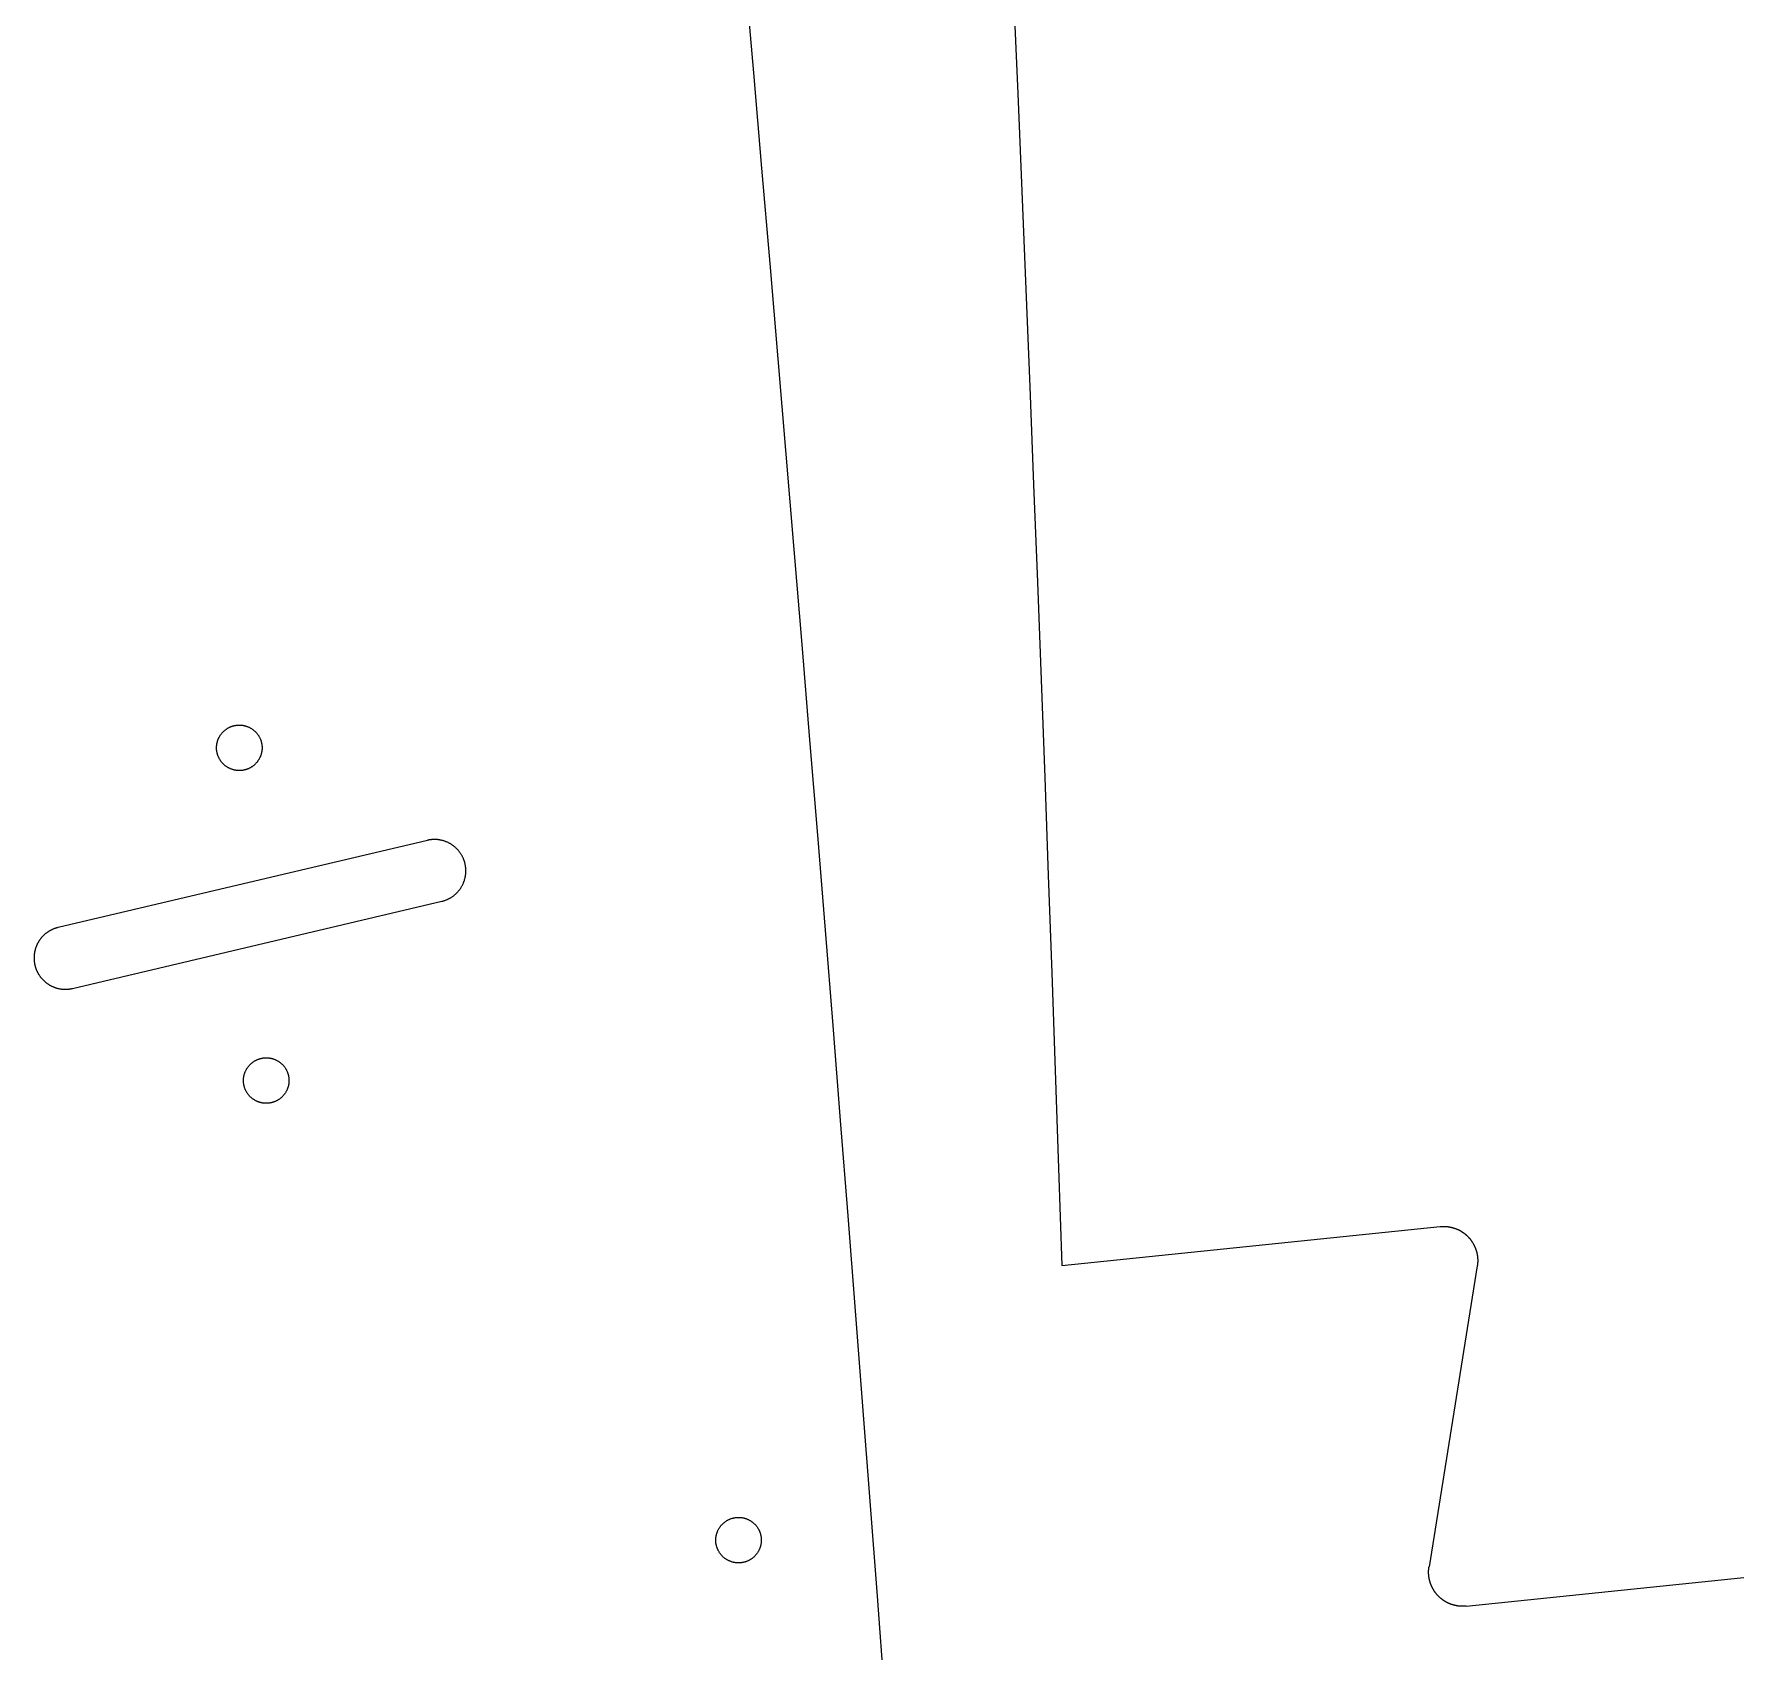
# Model space of a CAD drawing. Extents: x 20 to 1200, y -2407 to -64.
# Drawn here: x 590.1 to 889.2, y -2122.8 to -1838.4 of the extents above; entities that cross this region are included whole.
import ezdxf

# ---------------------------------------------------------------- set-up
doc = ezdxf.new("R2010")
doc.units = 0
doc.layers.add('DEFAULT', color=18, linetype='CONTINUOUS')

msp = doc.modelspace()

# ---------------------------------------------------------------- linework, layer by layer
at = {"layer": 'DEFAULT', "color": 18}
for p, q in [((659.2087, -1980.1428), (594.3246, -1995.454)), ((596.8505, -2006.1663), (661.7346, -1990.8551)), ((770.7096, -2054.8726), (837.1836, -2048.0184)), ((843.7236, -2054.9308), (835.2431, -2107.7971)), ((841.7827, -2114.7195), (908.2564, -2107.8652))]:
    msp.add_line(p, q, dxfattribs=at)
for points in [[(715.039, -1828.51, 0), (716.498, -1845.27, 0), (717.945, -1862.02, 0), (719.38, -1878.77, 0), (720.804, -1895.52, 0), (722.215, -1912.26, 0), (723.615, -1929.01, 0), (725.003, -1945.75, 0), (726.38, -1962.48, 0), (727.744, -1979.22, 0), (729.097, -1995.95, 0), (730.438, -2012.68, 0), (731.768, -2029.4, 0), (733.085, -2046.12, 0), (734.391, -2062.84, 0), (735.685, -2079.56, 0), (736.968, -2096.27, 0), (738.238, -2112.99, 0), (739.497, -2129.69, 0)], [(762.239, -1831.7, 0), (762.964, -1848.89, 0), (763.677, -1866.08, 0), (764.378, -1883.26, 0), (765.067, -1900.44, 0), (765.743, -1917.61, 0), (766.407, -1934.79, 0), (767.058, -1951.95, 0), (767.697, -1969.12, 0), (768.324, -1986.28, 0), (768.939, -2003.43, 0), (769.541, -2020.58, 0), (770.132, -2037.73, 0), (770.71, -2054.87, 0)], [(626.438, -1959.89, 0), (626.517, -1959.89, 0), (626.596, -1959.9, 0), (626.676, -1959.91, 0), (626.756, -1959.92, 0), (626.837, -1959.94, 0), (626.918, -1959.95, 0), (626.999, -1959.97, 0), (627.08, -1959.99, 0), (627.162, -1960.01, 0), (627.243, -1960.03, 0), (627.325, -1960.05, 0), (627.407, -1960.08, 0), (627.488, -1960.11, 0), (627.569, -1960.13, 0), (627.651, -1960.17, 0), (627.731, -1960.2, 0), (627.812, -1960.24, 0), (627.892, -1960.27, 0), (627.972, -1960.31, 0), (628.051, -1960.35, 0), (628.129, -1960.4, 0), (628.207, -1960.44, 0), (628.284, -1960.49, 0), (628.36, -1960.54, 0), (628.435, -1960.59, 0), (628.509, -1960.64, 0), (628.583, -1960.7, 0), (628.655, -1960.75, 0), (628.726, -1960.81, 0), (628.796, -1960.87, 0), (628.864, -1960.93, 0), (628.931, -1960.99, 0), (628.997, -1961.06, 0), (629.061, -1961.13, 0), (629.124, -1961.19, 0), (629.185, -1961.26, 0), (629.245, -1961.33, 0), (629.303, -1961.4, 0), (629.359, -1961.48, 0), (629.413, -1961.55, 0), (629.466, -1961.63, 0), (629.517, -1961.7, 0), (629.566, -1961.78, 0), (629.613, -1961.86, 0), (629.658, -1961.94, 0), (629.702, -1962.02, 0), (629.743, -1962.1, 0), (629.782, -1962.18, 0), (629.82, -1962.27, 0), (629.855, -1962.35, 0), (629.888, -1962.43, 0), (629.92, -1962.52, 0), (629.949, -1962.6, 0), (629.977, -1962.68, 0), (630.002, -1962.77, 0), (630.025, -1962.85, 0), (630.047, -1962.94, 0), (630.066, -1963.02, 0), (630.084, -1963.11, 0), (630.1, -1963.19, 0), (630.113, -1963.28, 0), (630.125, -1963.36, 0), (630.135, -1963.44, 0), (630.143, -1963.53, 0), (630.15, -1963.61, 0), (630.155, -1963.69, 0), (630.158, -1963.78, 0), (630.159, -1963.86, 0), (630.158, -1963.94, 0), (630.156, -1964.02, 0), (630.153, -1964.1, 0), (630.148, -1964.18, 0), (630.141, -1964.26, 0), (630.133, -1964.33, 0), (630.123, -1964.41, 0), (630.111, -1964.5, 0), (630.097, -1964.58, 0), (630.082, -1964.66, 0), (630.065, -1964.74, 0), (630.046, -1964.82, 0), (630.026, -1964.9, 0), (630.003, -1964.98, 0), (629.979, -1965.06, 0), (629.952, -1965.15, 0), (629.924, -1965.23, 0), (629.894, -1965.31, 0), (629.862, -1965.39, 0), (629.828, -1965.47, 0), (629.792, -1965.55, 0), (629.754, -1965.63, 0), (629.714, -1965.71, 0), (629.673, -1965.79, 0), (629.629, -1965.87, 0), (629.583, -1965.95, 0), (629.536, -1966.02, 0), (629.486, -1966.1, 0), (629.435, -1966.17, 0), (629.382, -1966.25, 0), (629.327, -1966.32, 0), (629.27, -1966.39, 0), (629.212, -1966.46, 0), (629.151, -1966.53, 0), (629.09, -1966.6, 0), (629.026, -1966.67, 0), (628.961, -1966.73, 0), (628.894, -1966.8, 0), (628.826, -1966.86, 0), (628.757, -1966.92, 0), (628.686, -1966.98, 0), (628.614, -1967.04, 0), (628.54, -1967.09, 0), (628.465, -1967.15, 0), (628.39, -1967.2, 0), (628.313, -1967.25, 0), (628.235, -1967.3, 0), (628.156, -1967.34, 0), (628.076, -1967.39, 0), (627.996, -1967.43, 0), (627.915, -1967.47, 0), (627.833, -1967.51, 0), (627.75, -1967.55, 0), (627.667, -1967.58, 0), (627.584, -1967.62, 0), (627.5, -1967.65, 0), (627.416, -1967.68, 0), (627.331, -1967.7, 0), (627.247, -1967.73, 0), (627.162, -1967.75, 0), (627.077, -1967.77, 0), (626.992, -1967.79, 0), (626.908, -1967.81, 0), (626.823, -1967.82, 0), (626.739, -1967.84, 0), (626.655, -1967.85, 0), (626.571, -1967.86, 0), (626.488, -1967.86, 0), (626.405, -1967.87, 0), (626.323, -1967.87, 0), (626.241, -1967.88, 0), (626.159, -1967.88, 0), (626.079, -1967.88, 0), (625.999, -1967.87, 0), (625.919, -1967.87, 0), (625.84, -1967.87, 0), (625.761, -1967.86, 0), (625.682, -1967.85, 0), (625.602, -1967.84, 0), (625.521, -1967.83, 0), (625.44, -1967.81, 0), (625.359, -1967.8, 0), (625.278, -1967.78, 0), (625.197, -1967.76, 0), (625.115, -1967.74, 0), (625.033, -1967.72, 0), (624.952, -1967.69, 0), (624.87, -1967.66, 0), (624.789, -1967.64, 0), (624.708, -1967.61, 0), (624.627, -1967.57, 0), (624.546, -1967.54, 0), (624.466, -1967.5, 0), (624.386, -1967.46, 0), (624.306, -1967.42, 0), (624.228, -1967.38, 0), (624.15, -1967.34, 0), (624.072, -1967.29, 0), (623.996, -1967.24, 0), (623.92, -1967.19, 0), (623.845, -1967.14, 0), (623.771, -1967.09, 0), (623.699, -1967.03, 0), (623.627, -1966.97, 0), (623.557, -1966.92, 0), (623.488, -1966.86, 0), (623.42, -1966.79, 0), (623.353, -1966.73, 0), (623.288, -1966.66, 0), (623.225, -1966.6, 0), (623.163, -1966.53, 0), (623.102, -1966.46, 0), (623.044, -1966.39, 0), (622.987, -1966.31, 0), (622.931, -1966.24, 0), (622.878, -1966.17, 0), (622.826, -1966.09, 0), (622.776, -1966.01, 0), (622.728, -1965.93, 0), (622.682, -1965.86, 0), (622.637, -1965.78, 0), (622.595, -1965.69, 0), (622.555, -1965.61, 0), (622.516, -1965.53, 0), (622.48, -1965.45, 0), (622.446, -1965.37, 0), (622.413, -1965.28, 0), (622.383, -1965.2, 0), (622.354, -1965.11, 0), (622.328, -1965.03, 0), (622.304, -1964.94, 0), (622.281, -1964.86, 0), (622.261, -1964.77, 0), (622.242, -1964.69, 0), (622.226, -1964.61, 0), (622.211, -1964.52, 0), (622.198, -1964.44, 0), (622.187, -1964.35, 0), (622.178, -1964.27, 0), (622.171, -1964.19, 0), (622.165, -1964.1, 0), (622.161, -1964.02, 0), (622.159, -1963.94, 0), (622.159, -1963.86, 0), (622.16, -1963.78, 0), (622.163, -1963.7, 0), (622.167, -1963.62, 0), (622.173, -1963.54, 0), (622.181, -1963.46, 0), (622.19, -1963.38, 0), (622.201, -1963.3, 0), (622.213, -1963.22, 0), (622.228, -1963.14, 0), (622.244, -1963.06, 0), (622.262, -1962.98, 0), (622.281, -1962.9, 0), (622.303, -1962.81, 0), (622.326, -1962.73, 0), (622.352, -1962.65, 0), (622.379, -1962.57, 0), (622.408, -1962.49, 0), (622.439, -1962.41, 0), (622.472, -1962.33, 0), (622.507, -1962.24, 0), (622.544, -1962.16, 0), (622.583, -1962.08, 0), (622.624, -1962.01, 0), (622.667, -1961.93, 0), (622.711, -1961.85, 0), (622.758, -1961.77, 0), (622.806, -1961.7, 0), (622.857, -1961.62, 0), (622.909, -1961.55, 0), (622.963, -1961.47, 0), (623.019, -1961.4, 0), (623.077, -1961.33, 0), (623.136, -1961.26, 0), (623.197, -1961.19, 0), (623.26, -1961.12, 0), (623.324, -1961.06, 0), (623.39, -1960.99, 0), (623.457, -1960.93, 0), (623.526, -1960.87, 0), (623.596, -1960.81, 0), (623.668, -1960.75, 0), (623.741, -1960.69, 0), (623.815, -1960.64, 0), (623.89, -1960.58, 0), (623.966, -1960.53, 0), (624.044, -1960.48, 0), (624.122, -1960.44, 0), (624.201, -1960.39, 0), (624.281, -1960.35, 0), (624.362, -1960.3, 0), (624.444, -1960.26, 0), (624.526, -1960.23, 0), (624.609, -1960.19, 0), (624.692, -1960.16, 0), (624.776, -1960.12, 0), (624.86, -1960.09, 0), (624.944, -1960.07, 0), (625.029, -1960.04, 0), (625.113, -1960.02, 0), (625.198, -1959.99, 0), (625.283, -1959.97, 0), (625.367, -1959.96, 0), (625.452, -1959.94, 0), (625.536, -1959.93, 0), (625.621, -1959.91, 0), (625.704, -1959.9, 0), (625.788, -1959.89, 0), (625.871, -1959.89, 0), (625.954, -1959.88, 0), (626.036, -1959.88, 0), (626.118, -1959.88, 0), (626.199, -1959.88, 0), (626.279, -1959.88, 0), (626.359, -1959.88, 0), (626.438, -1959.89, 0)], [(660.856, -1980.01, 0), (660.839, -1980.01, 0), (660.822, -1980.01, 0), (660.806, -1980.01, 0), (660.789, -1980.01, 0), (660.773, -1980, 0), (660.756, -1980, 0), (660.739, -1980, 0), (660.723, -1980, 0), (660.706, -1980, 0), (660.689, -1980, 0), (660.673, -1980, 0), (660.656, -1980, 0), (660.639, -1980, 0), (660.622, -1980, 0), (660.605, -1980, 0), (660.588, -1980, 0), (660.572, -1980, 0), (660.555, -1980, 0), (660.538, -1980, 0), (660.521, -1980, 0), (660.504, -1980, 0), (660.487, -1980, 0), (660.47, -1980, 0), (660.453, -1980, 0), (660.436, -1980, 0), (660.419, -1980, 0), (660.402, -1980, 0), (660.385, -1980, 0), (660.367, -1980, 0), (660.35, -1980, 0), (660.333, -1980, 0), (660.316, -1980, 0), (660.299, -1980, 0), (660.282, -1980, 0), (660.264, -1980, 0), (660.247, -1980, 0), (660.23, -1980, 0), (660.213, -1980, 0), (660.195, -1980, 0), (660.178, -1980, 0), (660.161, -1980, 0), (660.143, -1980.01, 0), (660.126, -1980.01, 0), (660.109, -1980.01, 0), (660.091, -1980.01, 0), (660.074, -1980.01, 0), (660.056, -1980.01, 0), (660.039, -1980.01, 0), (660.021, -1980.01, 0), (660.004, -1980.02, 0), (659.987, -1980.02, 0), (659.969, -1980.02, 0), (659.952, -1980.02, 0), (659.934, -1980.02, 0), (659.917, -1980.02, 0), (659.899, -1980.03, 0), (659.881, -1980.03, 0), (659.864, -1980.03, 0), (659.846, -1980.03, 0), (659.829, -1980.03, 0), (659.811, -1980.04, 0), (659.794, -1980.04, 0), (659.776, -1980.04, 0), (659.758, -1980.04, 0), (659.741, -1980.04, 0), (659.723, -1980.05, 0), (659.705, -1980.05, 0), (659.688, -1980.05, 0), (659.67, -1980.05, 0), (659.652, -1980.06, 0), (659.635, -1980.06, 0), (659.617, -1980.06, 0), (659.599, -1980.07, 0), (659.582, -1980.07, 0), (659.564, -1980.07, 0), (659.546, -1980.07, 0), (659.529, -1980.08, 0), (659.511, -1980.08, 0), (659.493, -1980.08, 0), (659.475, -1980.09, 0), (659.458, -1980.09, 0), (659.44, -1980.09, 0), (659.422, -1980.1, 0), (659.404, -1980.1, 0), (659.387, -1980.1, 0), (659.369, -1980.11, 0), (659.351, -1980.11, 0), (659.333, -1980.11, 0), (659.315, -1980.12, 0), (659.298, -1980.12, 0), (659.28, -1980.13, 0), (659.262, -1980.13, 0), (659.244, -1980.13, 0), (659.227, -1980.14, 0), (659.209, -1980.14, 0)], [(661.735, -1990.86, 0), (661.829, -1990.83, 0), (661.924, -1990.81, 0), (662.018, -1990.78, 0), (662.113, -1990.75, 0), (662.207, -1990.72, 0), (662.301, -1990.69, 0), (662.394, -1990.66, 0), (662.488, -1990.62, 0), (662.581, -1990.58, 0), (662.673, -1990.54, 0), (662.765, -1990.5, 0), (662.857, -1990.46, 0), (662.948, -1990.41, 0), (663.038, -1990.37, 0), (663.128, -1990.32, 0), (663.217, -1990.27, 0), (663.305, -1990.22, 0), (663.392, -1990.16, 0), (663.479, -1990.11, 0), (663.564, -1990.05, 0), (663.649, -1989.99, 0), (663.732, -1989.93, 0), (663.814, -1989.87, 0), (663.896, -1989.81, 0), (663.976, -1989.74, 0), (664.055, -1989.68, 0), (664.132, -1989.61, 0), (664.209, -1989.54, 0), (664.284, -1989.47, 0), (664.357, -1989.4, 0), (664.429, -1989.32, 0), (664.5, -1989.25, 0), (664.569, -1989.17, 0), (664.637, -1989.09, 0), (664.704, -1989.02, 0), (664.768, -1988.94, 0), (664.831, -1988.86, 0), (664.893, -1988.78, 0), (664.953, -1988.69, 0), (665.011, -1988.61, 0), (665.067, -1988.53, 0), (665.122, -1988.44, 0), (665.175, -1988.36, 0), (665.227, -1988.27, 0), (665.276, -1988.18, 0), (665.324, -1988.09, 0), (665.37, -1988.01, 0), (665.415, -1987.92, 0), (665.457, -1987.83, 0), (665.498, -1987.74, 0), (665.537, -1987.65, 0), (665.575, -1987.56, 0), (665.61, -1987.47, 0), (665.644, -1987.38, 0), (665.676, -1987.29, 0), (665.707, -1987.2, 0), (665.735, -1987.1, 0), (665.762, -1987.01, 0), (665.788, -1986.92, 0), (665.811, -1986.83, 0), (665.833, -1986.74, 0), (665.853, -1986.65, 0), (665.872, -1986.56, 0), (665.889, -1986.47, 0), (665.904, -1986.38, 0), (665.918, -1986.29, 0), (665.93, -1986.2, 0), (665.941, -1986.11, 0), (665.95, -1986.02, 0), (665.958, -1985.93, 0), (665.964, -1985.84, 0), (665.969, -1985.76, 0), (665.972, -1985.67, 0), (665.974, -1985.58, 0), (665.975, -1985.49, 0), (665.974, -1985.4, 0), (665.971, -1985.31, 0), (665.967, -1985.21, 0), (665.962, -1985.12, 0), (665.955, -1985.03, 0), (665.946, -1984.94, 0), (665.935, -1984.84, 0), (665.923, -1984.75, 0), (665.91, -1984.65, 0), (665.894, -1984.56, 0), (665.877, -1984.47, 0), (665.858, -1984.37, 0), (665.837, -1984.28, 0), (665.815, -1984.18, 0), (665.791, -1984.09, 0), (665.765, -1983.99, 0), (665.737, -1983.9, 0), (665.707, -1983.8, 0), (665.676, -1983.71, 0), (665.643, -1983.62, 0), (665.608, -1983.52, 0), (665.571, -1983.43, 0), (665.532, -1983.34, 0), (665.492, -1983.24, 0), (665.45, -1983.15, 0), (665.406, -1983.06, 0), (665.36, -1982.97, 0), (665.312, -1982.88, 0), (665.263, -1982.79, 0), (665.212, -1982.7, 0), (665.159, -1982.62, 0), (665.105, -1982.53, 0), (665.048, -1982.44, 0), (664.991, -1982.36, 0), (664.931, -1982.27, 0), (664.87, -1982.19, 0), (664.807, -1982.11, 0), (664.743, -1982.03, 0), (664.677, -1981.95, 0), (664.61, -1981.87, 0), (664.542, -1981.79, 0), (664.471, -1981.72, 0), (664.4, -1981.65, 0), (664.327, -1981.57, 0), (664.253, -1981.5, 0), (664.178, -1981.43, 0), (664.101, -1981.36, 0), (664.023, -1981.3, 0), (663.945, -1981.23, 0), (663.865, -1981.17, 0), (663.784, -1981.1, 0), (663.702, -1981.04, 0), (663.619, -1980.98, 0), (663.535, -1980.93, 0), (663.451, -1980.87, 0), (663.365, -1980.82, 0), (663.279, -1980.77, 0), (663.192, -1980.72, 0), (663.105, -1980.67, 0), (663.017, -1980.62, 0), (662.929, -1980.57, 0), (662.84, -1980.53, 0), (662.75, -1980.49, 0), (662.66, -1980.45, 0), (662.57, -1980.41, 0), (662.48, -1980.38, 0), (662.389, -1980.34, 0), (662.298, -1980.31, 0), (662.207, -1980.28, 0), (662.116, -1980.25, 0), (662.025, -1980.22, 0), (661.934, -1980.19, 0), (661.843, -1980.17, 0), (661.752, -1980.15, 0), (661.661, -1980.13, 0), (661.571, -1980.11, 0), (661.48, -1980.09, 0), (661.39, -1980.07, 0), (661.3, -1980.06, 0), (661.21, -1980.05, 0), (661.121, -1980.03, 0), (661.032, -1980.02, 0), (660.944, -1980.02, 0), (660.856, -1980.01, 0)], [(594.325, -1995.45, 0), (594.25, -1995.47, 0), (594.175, -1995.49, 0), (594.1, -1995.51, 0), (594.025, -1995.53, 0), (593.95, -1995.56, 0), (593.875, -1995.58, 0), (593.801, -1995.61, 0), (593.726, -1995.63, 0), (593.652, -1995.66, 0), (593.578, -1995.69, 0), (593.504, -1995.72, 0), (593.431, -1995.75, 0), (593.357, -1995.78, 0), (593.284, -1995.81, 0), (593.212, -1995.85, 0), (593.139, -1995.88, 0), (593.068, -1995.92, 0), (592.996, -1995.96, 0), (592.925, -1995.99, 0), (592.855, -1996.03, 0), (592.785, -1996.07, 0), (592.715, -1996.12, 0), (592.646, -1996.16, 0), (592.578, -1996.2, 0), (592.51, -1996.25, 0), (592.443, -1996.29, 0), (592.376, -1996.34, 0), (592.31, -1996.39, 0), (592.245, -1996.44, 0), (592.18, -1996.49, 0), (592.116, -1996.54, 0), (592.053, -1996.59, 0), (591.991, -1996.64, 0), (591.93, -1996.7, 0), (591.869, -1996.75, 0), (591.809, -1996.81, 0), (591.75, -1996.87, 0), (591.692, -1996.92, 0), (591.635, -1996.98, 0), (591.578, -1997.04, 0), (591.523, -1997.1, 0), (591.469, -1997.16, 0), (591.415, -1997.22, 0), (591.362, -1997.28, 0), (591.311, -1997.35, 0), (591.26, -1997.41, 0), (591.211, -1997.47, 0), (591.162, -1997.54, 0), (591.115, -1997.6, 0), (591.068, -1997.67, 0), (591.023, -1997.74, 0), (590.978, -1997.8, 0), (590.935, -1997.87, 0), (590.893, -1997.94, 0), (590.852, -1998.01, 0), (590.812, -1998.08, 0), (590.773, -1998.15, 0), (590.735, -1998.21, 0), (590.698, -1998.28, 0), (590.663, -1998.35, 0), (590.628, -1998.43, 0), (590.595, -1998.5, 0), (590.562, -1998.57, 0), (590.531, -1998.64, 0), (590.501, -1998.71, 0), (590.472, -1998.78, 0), (590.444, -1998.85, 0), (590.417, -1998.93, 0), (590.392, -1999, 0), (590.367, -1999.07, 0), (590.343, -1999.14, 0), (590.321, -1999.21, 0), (590.3, -1999.29, 0), (590.279, -1999.36, 0), (590.26, -1999.43, 0), (590.242, -1999.5, 0), (590.225, -1999.58, 0), (590.209, -1999.65, 0), (590.194, -1999.72, 0), (590.18, -1999.79, 0), (590.167, -1999.86, 0), (590.155, -1999.93, 0), (590.144, -2000.01, 0), (590.134, -2000.08, 0), (590.125, -2000.15, 0), (590.116, -2000.22, 0), (590.109, -2000.29, 0), (590.103, -2000.36, 0), (590.098, -2000.43, 0), (590.093, -2000.5, 0), (590.09, -2000.57, 0), (590.087, -2000.64, 0), (590.085, -2000.71, 0), (590.085, -2000.78, 0), (590.085, -2000.85, 0), (590.086, -2000.93, 0), (590.088, -2001, 0), (590.091, -2001.07, 0), (590.095, -2001.14, 0), (590.1, -2001.22, 0), (590.106, -2001.29, 0), (590.112, -2001.36, 0), (590.12, -2001.44, 0), (590.13, -2001.51, 0), (590.14, -2001.59, 0), (590.151, -2001.66, 0), (590.163, -2001.74, 0), (590.176, -2001.81, 0), (590.191, -2001.89, 0), (590.206, -2001.96, 0), (590.223, -2002.04, 0), (590.24, -2002.11, 0), (590.259, -2002.19, 0), (590.279, -2002.26, 0), (590.3, -2002.34, 0), (590.322, -2002.41, 0), (590.346, -2002.49, 0), (590.37, -2002.56, 0), (590.396, -2002.63, 0), (590.422, -2002.71, 0), (590.45, -2002.78, 0), (590.479, -2002.86, 0), (590.509, -2002.93, 0), (590.541, -2003, 0), (590.573, -2003.08, 0), (590.607, -2003.15, 0), (590.641, -2003.22, 0), (590.677, -2003.29, 0), (590.714, -2003.37, 0), (590.752, -2003.44, 0), (590.791, -2003.51, 0), (590.831, -2003.58, 0), (590.873, -2003.65, 0), (590.915, -2003.72, 0), (590.959, -2003.79, 0), (591.003, -2003.85, 0), (591.049, -2003.92, 0), (591.095, -2003.99, 0), (591.143, -2004.05, 0), (591.191, -2004.12, 0), (591.241, -2004.19, 0), (591.292, -2004.25, 0), (591.343, -2004.31, 0), (591.396, -2004.38, 0), (591.449, -2004.44, 0), (591.504, -2004.5, 0), (591.559, -2004.56, 0), (591.615, -2004.62, 0), (591.672, -2004.68, 0), (591.73, -2004.73, 0), (591.788, -2004.79, 0), (591.848, -2004.85, 0), (591.908, -2004.9, 0), (591.969, -2004.96, 0), (592.031, -2005.01, 0), (592.093, -2005.06, 0), (592.156, -2005.11, 0), (592.22, -2005.16, 0), (592.284, -2005.21, 0), (592.349, -2005.26, 0), (592.415, -2005.31, 0), (592.481, -2005.35, 0), (592.547, -2005.4, 0), (592.615, -2005.44, 0), (592.682, -2005.48, 0), (592.75, -2005.53, 0), (592.819, -2005.57, 0), (592.888, -2005.61, 0), (592.957, -2005.64, 0), (593.027, -2005.68, 0), (593.097, -2005.72, 0), (593.168, -2005.75, 0), (593.238, -2005.79, 0), (593.309, -2005.82, 0), (593.38, -2005.85, 0), (593.452, -2005.88, 0), (593.523, -2005.91, 0), (593.595, -2005.94, 0), (593.667, -2005.97, 0), (593.739, -2005.99, 0), (593.811, -2006.02, 0), (593.883, -2006.04, 0), (593.956, -2006.07, 0), (594.028, -2006.09, 0), (594.1, -2006.11, 0), (594.172, -2006.13, 0), (594.245, -2006.15, 0), (594.317, -2006.16, 0), (594.389, -2006.18, 0), (594.461, -2006.2, 0), (594.533, -2006.21, 0), (594.604, -2006.22, 0), (594.676, -2006.24, 0), (594.747, -2006.25, 0), (594.818, -2006.26, 0), (594.889, -2006.27, 0), (594.96, -2006.28, 0), (595.031, -2006.28, 0), (595.101, -2006.29, 0), (595.171, -2006.3, 0), (595.24, -2006.3, 0), (595.31, -2006.31, 0), (595.381, -2006.31, 0), (595.452, -2006.31, 0), (595.523, -2006.31, 0), (595.595, -2006.31, 0), (595.667, -2006.31, 0), (595.739, -2006.31, 0), (595.811, -2006.31, 0), (595.884, -2006.31, 0), (595.958, -2006.3, 0), (596.031, -2006.3, 0), (596.105, -2006.29, 0), (596.179, -2006.28, 0), (596.253, -2006.27, 0), (596.327, -2006.26, 0), (596.401, -2006.25, 0), (596.476, -2006.24, 0), (596.551, -2006.23, 0), (596.626, -2006.21, 0), (596.701, -2006.2, 0), (596.776, -2006.18, 0), (596.851, -2006.17, 0)], [(631.171, -2018.36, 0), (631.249, -2018.37, 0), (631.329, -2018.37, 0), (631.409, -2018.38, 0), (631.489, -2018.4, 0), (631.57, -2018.41, 0), (631.65, -2018.42, 0), (631.732, -2018.44, 0), (631.813, -2018.46, 0), (631.895, -2018.48, 0), (631.976, -2018.5, 0), (632.058, -2018.52, 0), (632.139, -2018.55, 0), (632.221, -2018.58, 0), (632.302, -2018.61, 0), (632.383, -2018.64, 0), (632.464, -2018.67, 0), (632.545, -2018.71, 0), (632.625, -2018.75, 0), (632.704, -2018.78, 0), (632.783, -2018.83, 0), (632.862, -2018.87, 0), (632.939, -2018.91, 0), (633.016, -2018.96, 0), (633.093, -2019.01, 0), (633.168, -2019.06, 0), (633.242, -2019.11, 0), (633.315, -2019.17, 0), (633.388, -2019.22, 0), (633.459, -2019.28, 0), (633.528, -2019.34, 0), (633.597, -2019.4, 0), (633.664, -2019.47, 0), (633.73, -2019.53, 0), (633.794, -2019.6, 0), (633.857, -2019.67, 0), (633.918, -2019.73, 0), (633.977, -2019.81, 0), (634.035, -2019.88, 0), (634.092, -2019.95, 0), (634.146, -2020.02, 0), (634.199, -2020.1, 0), (634.25, -2020.18, 0), (634.299, -2020.25, 0), (634.346, -2020.33, 0), (634.391, -2020.41, 0), (634.434, -2020.49, 0), (634.476, -2020.57, 0), (634.515, -2020.66, 0), (634.552, -2020.74, 0), (634.588, -2020.82, 0), (634.621, -2020.9, 0), (634.652, -2020.99, 0), (634.682, -2021.07, 0), (634.709, -2021.16, 0), (634.735, -2021.24, 0), (634.758, -2021.33, 0), (634.78, -2021.41, 0), (634.799, -2021.5, 0), (634.817, -2021.58, 0), (634.832, -2021.66, 0), (634.846, -2021.75, 0), (634.858, -2021.83, 0), (634.868, -2021.92, 0), (634.876, -2022, 0), (634.883, -2022.08, 0), (634.887, -2022.17, 0), (634.89, -2022.25, 0), (634.891, -2022.33, 0), (634.891, -2022.41, 0), (634.889, -2022.49, 0), (634.885, -2022.57, 0), (634.88, -2022.65, 0), (634.874, -2022.73, 0), (634.865, -2022.81, 0), (634.855, -2022.89, 0), (634.844, -2022.97, 0), (634.83, -2023.05, 0), (634.815, -2023.13, 0), (634.798, -2023.21, 0), (634.779, -2023.29, 0), (634.758, -2023.37, 0), (634.736, -2023.46, 0), (634.711, -2023.54, 0), (634.685, -2023.62, 0), (634.657, -2023.7, 0), (634.627, -2023.78, 0), (634.595, -2023.86, 0), (634.561, -2023.94, 0), (634.525, -2024.02, 0), (634.487, -2024.1, 0), (634.447, -2024.18, 0), (634.405, -2024.26, 0), (634.361, -2024.34, 0), (634.316, -2024.42, 0), (634.268, -2024.49, 0), (634.219, -2024.57, 0), (634.168, -2024.65, 0), (634.114, -2024.72, 0), (634.06, -2024.79, 0), (634.003, -2024.86, 0), (633.944, -2024.93, 0), (633.884, -2025, 0), (633.822, -2025.07, 0), (633.759, -2025.14, 0), (633.694, -2025.2, 0), (633.627, -2025.27, 0), (633.559, -2025.33, 0), (633.49, -2025.39, 0), (633.419, -2025.45, 0), (633.346, -2025.51, 0), (633.273, -2025.56, 0), (633.198, -2025.62, 0), (633.122, -2025.67, 0), (633.045, -2025.72, 0), (632.968, -2025.77, 0), (632.889, -2025.82, 0), (632.809, -2025.86, 0), (632.728, -2025.9, 0), (632.647, -2025.94, 0), (632.565, -2025.98, 0), (632.483, -2026.02, 0), (632.4, -2026.06, 0), (632.316, -2026.09, 0), (632.232, -2026.12, 0), (632.148, -2026.15, 0), (632.064, -2026.17, 0), (631.979, -2026.2, 0), (631.895, -2026.22, 0), (631.81, -2026.24, 0), (631.725, -2026.26, 0), (631.641, -2026.28, 0), (631.556, -2026.29, 0), (631.472, -2026.31, 0), (631.388, -2026.32, 0), (631.304, -2026.33, 0), (631.221, -2026.34, 0), (631.138, -2026.34, 0), (631.055, -2026.35, 0), (630.973, -2026.35, 0), (630.892, -2026.35, 0), (630.811, -2026.35, 0), (630.731, -2026.35, 0), (630.652, -2026.34, 0), (630.573, -2026.34, 0), (630.494, -2026.33, 0), (630.414, -2026.32, 0), (630.334, -2026.31, 0), (630.254, -2026.3, 0), (630.173, -2026.29, 0), (630.092, -2026.27, 0), (630.011, -2026.25, 0), (629.929, -2026.23, 0), (629.848, -2026.21, 0), (629.766, -2026.19, 0), (629.684, -2026.16, 0), (629.603, -2026.14, 0), (629.521, -2026.11, 0), (629.44, -2026.08, 0), (629.359, -2026.05, 0), (629.279, -2026.01, 0), (629.198, -2025.97, 0), (629.118, -2025.94, 0), (629.039, -2025.9, 0), (628.96, -2025.85, 0), (628.882, -2025.81, 0), (628.805, -2025.76, 0), (628.728, -2025.71, 0), (628.653, -2025.67, 0), (628.578, -2025.61, 0), (628.504, -2025.56, 0), (628.431, -2025.5, 0), (628.36, -2025.45, 0), (628.289, -2025.39, 0), (628.22, -2025.33, 0), (628.152, -2025.27, 0), (628.086, -2025.2, 0), (628.021, -2025.14, 0), (627.957, -2025.07, 0), (627.896, -2025, 0), (627.835, -2024.93, 0), (627.776, -2024.86, 0), (627.719, -2024.79, 0), (627.664, -2024.71, 0), (627.61, -2024.64, 0), (627.559, -2024.56, 0), (627.509, -2024.48, 0), (627.461, -2024.41, 0), (627.414, -2024.33, 0), (627.37, -2024.25, 0), (627.328, -2024.17, 0), (627.288, -2024.09, 0), (627.249, -2024, 0), (627.213, -2023.92, 0), (627.178, -2023.84, 0), (627.146, -2023.75, 0), (627.116, -2023.67, 0), (627.087, -2023.59, 0), (627.061, -2023.5, 0), (627.036, -2023.42, 0), (627.014, -2023.33, 0), (626.993, -2023.25, 0), (626.975, -2023.16, 0), (626.958, -2023.08, 0), (626.944, -2022.99, 0), (626.931, -2022.91, 0), (626.92, -2022.83, 0), (626.911, -2022.74, 0), (626.903, -2022.66, 0), (626.898, -2022.58, 0), (626.894, -2022.49, 0), (626.892, -2022.41, 0), (626.892, -2022.33, 0), (626.893, -2022.25, 0), (626.896, -2022.17, 0), (626.9, -2022.09, 0), (626.906, -2022.01, 0), (626.913, -2021.93, 0), (626.923, -2021.85, 0), (626.933, -2021.77, 0), (626.946, -2021.69, 0), (626.96, -2021.61, 0), (626.976, -2021.53, 0), (626.994, -2021.45, 0), (627.014, -2021.37, 0), (627.036, -2021.29, 0), (627.059, -2021.2, 0), (627.084, -2021.12, 0), (627.112, -2021.04, 0), (627.141, -2020.96, 0), (627.172, -2020.88, 0), (627.205, -2020.8, 0), (627.24, -2020.72, 0), (627.277, -2020.64, 0), (627.316, -2020.56, 0), (627.357, -2020.48, 0), (627.399, -2020.4, 0), (627.444, -2020.32, 0), (627.491, -2020.24, 0), (627.539, -2020.17, 0), (627.59, -2020.09, 0), (627.642, -2020.02, 0), (627.696, -2019.94, 0), (627.752, -2019.87, 0), (627.809, -2019.8, 0), (627.869, -2019.73, 0), (627.93, -2019.66, 0), (627.992, -2019.59, 0), (628.057, -2019.53, 0), (628.122, -2019.46, 0), (628.19, -2019.4, 0), (628.259, -2019.34, 0), (628.329, -2019.28, 0), (628.4, -2019.22, 0), (628.473, -2019.16, 0), (628.547, -2019.11, 0), (628.623, -2019.06, 0), (628.699, -2019, 0), (628.776, -2018.96, 0), (628.855, -2018.91, 0), (628.934, -2018.86, 0), (629.014, -2018.82, 0), (629.095, -2018.78, 0), (629.177, -2018.74, 0), (629.259, -2018.7, 0), (629.342, -2018.66, 0), (629.425, -2018.63, 0), (629.509, -2018.6, 0), (629.593, -2018.57, 0), (629.677, -2018.54, 0), (629.761, -2018.51, 0), (629.846, -2018.49, 0), (629.931, -2018.47, 0), (630.015, -2018.45, 0), (630.1, -2018.43, 0), (630.185, -2018.41, 0), (630.269, -2018.4, 0), (630.353, -2018.39, 0), (630.437, -2018.38, 0), (630.521, -2018.37, 0), (630.604, -2018.36, 0), (630.687, -2018.36, 0), (630.769, -2018.35, 0), (630.85, -2018.35, 0), (630.931, -2018.35, 0), (631.012, -2018.35, 0), (631.092, -2018.36, 0), (631.171, -2018.36, 0)], [(837.184, -2048.02, 0), (837.192, -2048.02, 0), (837.201, -2048.02, 0), (837.21, -2048.02, 0), (837.219, -2048.01, 0), (837.228, -2048.01, 0), (837.237, -2048.01, 0), (837.246, -2048.01, 0), (837.254, -2048.01, 0), (837.263, -2048.01, 0), (837.272, -2048.01, 0), (837.281, -2048.01, 0), (837.29, -2048.01, 0), (837.299, -2048.01, 0), (837.307, -2048.01, 0), (837.316, -2048.01, 0), (837.325, -2048.01, 0), (837.334, -2048, 0), (837.343, -2048, 0), (837.351, -2048, 0), (837.36, -2048, 0), (837.369, -2048, 0), (837.378, -2048, 0), (837.387, -2048, 0), (837.395, -2048, 0), (837.404, -2048, 0), (837.413, -2048, 0), (837.422, -2048, 0), (837.43, -2048, 0), (837.439, -2048, 0), (837.448, -2048, 0), (837.457, -2048, 0), (837.465, -2048, 0), (837.474, -2048, 0), (837.483, -2048, 0), (837.492, -2047.99, 0), (837.5, -2047.99, 0), (837.509, -2047.99, 0), (837.518, -2047.99, 0), (837.527, -2047.99, 0), (837.535, -2047.99, 0), (837.544, -2047.99, 0), (837.553, -2047.99, 0), (837.561, -2047.99, 0), (837.57, -2047.99, 0), (837.579, -2047.99, 0), (837.587, -2047.99, 0), (837.596, -2047.99, 0), (837.605, -2047.99, 0), (837.614, -2047.99, 0), (837.622, -2047.99, 0), (837.631, -2047.99, 0), (837.64, -2047.99, 0), (837.648, -2047.99, 0), (837.657, -2047.99, 0), (837.666, -2047.99, 0), (837.674, -2047.99, 0), (837.683, -2047.99, 0), (837.691, -2047.99, 0), (837.7, -2047.99, 0), (837.709, -2047.99, 0), (837.717, -2047.99, 0), (837.726, -2047.99, 0), (837.735, -2047.99, 0), (837.743, -2047.99, 0), (837.752, -2047.99, 0), (837.76, -2047.99, 0), (837.769, -2047.99, 0), (837.778, -2047.99, 0), (837.786, -2047.99, 0), (837.795, -2047.99, 0), (837.803, -2047.99, 0), (837.812, -2047.99, 0), (837.82, -2047.99, 0), (837.829, -2047.99, 0), (837.838, -2047.99, 0), (837.846, -2047.99, 0), (837.855, -2047.99, 0), (837.863, -2047.99, 0), (837.872, -2047.99, 0), (837.88, -2047.99, 0), (837.889, -2047.99, 0), (837.897, -2047.99, 0), (837.906, -2047.99, 0), (837.914, -2047.99, 0), (837.923, -2047.99, 0), (837.931, -2047.99, 0), (837.94, -2047.99, 0), (837.948, -2047.99, 0), (837.957, -2047.99, 0), (837.965, -2047.99, 0), (837.974, -2047.99, 0), (837.982, -2047.99, 0), (837.991, -2047.99, 0), (837.999, -2047.99, 0), (838.008, -2047.99, 0)], [(838.008, -2047.99, 0), (838.066, -2047.99, 0), (838.124, -2048, 0), (838.182, -2048, 0), (838.241, -2048, 0), (838.3, -2048.01, 0), (838.358, -2048.01, 0), (838.418, -2048.02, 0), (838.477, -2048.03, 0), (838.536, -2048.03, 0), (838.596, -2048.04, 0), (838.655, -2048.05, 0), (838.715, -2048.06, 0), (838.775, -2048.07, 0), (838.835, -2048.08, 0), (838.895, -2048.09, 0), (838.955, -2048.1, 0), (839.016, -2048.11, 0), (839.076, -2048.12, 0), (839.137, -2048.14, 0), (839.197, -2048.15, 0), (839.257, -2048.17, 0), (839.318, -2048.18, 0), (839.379, -2048.2, 0), (839.439, -2048.22, 0), (839.5, -2048.23, 0), (839.56, -2048.25, 0), (839.621, -2048.27, 0), (839.681, -2048.29, 0), (839.742, -2048.31, 0), (839.802, -2048.33, 0), (839.862, -2048.35, 0), (839.922, -2048.38, 0), (839.983, -2048.4, 0), (840.043, -2048.42, 0), (840.102, -2048.45, 0), (840.162, -2048.47, 0), (840.222, -2048.5, 0), (840.281, -2048.52, 0), (840.341, -2048.55, 0), (840.4, -2048.58, 0), (840.459, -2048.61, 0), (840.517, -2048.64, 0), (840.576, -2048.67, 0), (840.634, -2048.7, 0), (840.692, -2048.73, 0), (840.75, -2048.76, 0), (840.808, -2048.8, 0), (840.865, -2048.83, 0), (840.922, -2048.86, 0), (840.979, -2048.9, 0), (841.035, -2048.93, 0), (841.091, -2048.97, 0), (841.147, -2049.01, 0), (841.202, -2049.05, 0), (841.257, -2049.08, 0), (841.312, -2049.12, 0), (841.366, -2049.16, 0), (841.42, -2049.2, 0), (841.474, -2049.24, 0), (841.527, -2049.29, 0), (841.579, -2049.33, 0), (841.631, -2049.37, 0), (841.683, -2049.41, 0), (841.735, -2049.46, 0), (841.785, -2049.5, 0), (841.836, -2049.55, 0), (841.886, -2049.59, 0), (841.935, -2049.64, 0), (841.984, -2049.69, 0), (842.032, -2049.74, 0), (842.08, -2049.78, 0), (842.127, -2049.83, 0), (842.174, -2049.88, 0), (842.22, -2049.93, 0), (842.265, -2049.98, 0), (842.31, -2050.03, 0), (842.355, -2050.08, 0), (842.399, -2050.13, 0), (842.442, -2050.19, 0), (842.485, -2050.24, 0), (842.526, -2050.29, 0), (842.568, -2050.35, 0), (842.609, -2050.4, 0), (842.649, -2050.46, 0), (842.688, -2050.51, 0), (842.727, -2050.57, 0), (842.765, -2050.62, 0), (842.803, -2050.68, 0), (842.839, -2050.73, 0), (842.876, -2050.79, 0), (842.911, -2050.85, 0), (842.946, -2050.9, 0), (842.98, -2050.96, 0), (843.013, -2051.02, 0), (843.046, -2051.08, 0), (843.078, -2051.14, 0), (843.11, -2051.2, 0), (843.14, -2051.25, 0), (843.17, -2051.31, 0), (843.199, -2051.37, 0), (843.228, -2051.43, 0), (843.256, -2051.49, 0), (843.283, -2051.55, 0), (843.309, -2051.61, 0), (843.335, -2051.67, 0), (843.36, -2051.74, 0), (843.384, -2051.8, 0), (843.408, -2051.86, 0), (843.431, -2051.92, 0), (843.453, -2051.98, 0), (843.474, -2052.04, 0), (843.495, -2052.1, 0), (843.515, -2052.16, 0), (843.534, -2052.23, 0), (843.553, -2052.29, 0), (843.57, -2052.35, 0), (843.588, -2052.41, 0), (843.604, -2052.47, 0), (843.62, -2052.53, 0), (843.635, -2052.6, 0), (843.649, -2052.66, 0), (843.663, -2052.72, 0), (843.676, -2052.78, 0), (843.688, -2052.84, 0), (843.7, -2052.9, 0), (843.711, -2052.97, 0), (843.721, -2053.03, 0), (843.731, -2053.09, 0), (843.739, -2053.15, 0), (843.748, -2053.21, 0), (843.755, -2053.27, 0), (843.762, -2053.33, 0), (843.769, -2053.39, 0), (843.774, -2053.45, 0), (843.78, -2053.51, 0), (843.784, -2053.57, 0), (843.788, -2053.63, 0), (843.791, -2053.69, 0), (843.794, -2053.75, 0), (843.796, -2053.81, 0), (843.797, -2053.87, 0), (843.798, -2053.93, 0), (843.798, -2053.99, 0), (843.798, -2054.05, 0), (843.797, -2054.11, 0), (843.796, -2054.16, 0), (843.794, -2054.22, 0), (843.791, -2054.28, 0), (843.788, -2054.34, 0), (843.784, -2054.4, 0), (843.78, -2054.46, 0), (843.775, -2054.51, 0), (843.77, -2054.57, 0), (843.763, -2054.63, 0), (843.757, -2054.69, 0), (843.749, -2054.75, 0), (843.741, -2054.81, 0), (843.733, -2054.87, 0), (843.724, -2054.93, 0)], [(714.172, -2099.13, 0), (714.251, -2099.13, 0), (714.33, -2099.14, 0), (714.41, -2099.15, 0), (714.49, -2099.16, 0), (714.571, -2099.17, 0), (714.652, -2099.19, 0), (714.733, -2099.21, 0), (714.814, -2099.22, 0), (714.896, -2099.24, 0), (714.977, -2099.27, 0), (715.059, -2099.29, 0), (715.141, -2099.32, 0), (715.222, -2099.34, 0), (715.303, -2099.37, 0), (715.384, -2099.41, 0), (715.465, -2099.44, 0), (715.546, -2099.47, 0), (715.626, -2099.51, 0), (715.706, -2099.55, 0), (715.785, -2099.59, 0), (715.863, -2099.64, 0), (715.941, -2099.68, 0), (716.018, -2099.73, 0), (716.094, -2099.78, 0), (716.169, -2099.83, 0), (716.243, -2099.88, 0), (716.317, -2099.93, 0), (716.389, -2099.99, 0), (716.46, -2100.05, 0), (716.529, -2100.11, 0), (716.598, -2100.17, 0), (716.665, -2100.23, 0), (716.731, -2100.3, 0), (716.795, -2100.36, 0), (716.858, -2100.43, 0), (716.919, -2100.5, 0), (716.979, -2100.57, 0), (717.037, -2100.64, 0), (717.093, -2100.72, 0), (717.147, -2100.79, 0), (717.2, -2100.87, 0), (717.251, -2100.94, 0), (717.3, -2101.02, 0), (717.347, -2101.1, 0), (717.392, -2101.18, 0), (717.435, -2101.26, 0), (717.477, -2101.34, 0), (717.516, -2101.42, 0), (717.554, -2101.5, 0), (717.589, -2101.59, 0), (717.622, -2101.67, 0), (717.654, -2101.75, 0), (717.683, -2101.84, 0), (717.71, -2101.92, 0), (717.736, -2102.01, 0), (717.759, -2102.09, 0), (717.781, -2102.18, 0), (717.8, -2102.26, 0), (717.818, -2102.35, 0), (717.833, -2102.43, 0), (717.847, -2102.52, 0), (717.859, -2102.6, 0), (717.869, -2102.68, 0), (717.877, -2102.77, 0), (717.884, -2102.85, 0), (717.888, -2102.93, 0), (717.891, -2103.01, 0), (717.893, -2103.1, 0), (717.892, -2103.18, 0), (717.89, -2103.26, 0), (717.887, -2103.34, 0), (717.882, -2103.42, 0), (717.875, -2103.49, 0), (717.866, -2103.57, 0), (717.856, -2103.65, 0), (717.845, -2103.73, 0), (717.831, -2103.82, 0), (717.816, -2103.9, 0), (717.799, -2103.98, 0), (717.78, -2104.06, 0), (717.76, -2104.14, 0), (717.737, -2104.22, 0), (717.713, -2104.3, 0), (717.686, -2104.39, 0), (717.658, -2104.47, 0), (717.628, -2104.55, 0), (717.596, -2104.63, 0), (717.562, -2104.71, 0), (717.526, -2104.79, 0), (717.488, -2104.87, 0), (717.448, -2104.95, 0), (717.406, -2105.03, 0), (717.363, -2105.11, 0), (717.317, -2105.18, 0), (717.27, -2105.26, 0), (717.22, -2105.34, 0), (717.169, -2105.41, 0), (717.116, -2105.49, 0), (717.061, -2105.56, 0), (717.004, -2105.63, 0), (716.946, -2105.7, 0), (716.885, -2105.77, 0), (716.824, -2105.84, 0), (716.76, -2105.91, 0), (716.695, -2105.97, 0), (716.628, -2106.04, 0), (716.56, -2106.1, 0), (716.491, -2106.16, 0), (716.42, -2106.22, 0), (716.348, -2106.28, 0), (716.274, -2106.33, 0), (716.199, -2106.38, 0), (716.124, -2106.44, 0), (716.047, -2106.49, 0), (715.969, -2106.54, 0), (715.89, -2106.58, 0), (715.81, -2106.63, 0), (715.73, -2106.67, 0), (715.648, -2106.71, 0), (715.567, -2106.75, 0), (715.484, -2106.79, 0), (715.401, -2106.82, 0), (715.318, -2106.85, 0), (715.234, -2106.89, 0), (715.15, -2106.91, 0), (715.065, -2106.94, 0), (714.981, -2106.97, 0), (714.896, -2106.99, 0), (714.811, -2107.01, 0), (714.726, -2107.03, 0), (714.642, -2107.05, 0), (714.557, -2107.06, 0), (714.473, -2107.07, 0), (714.389, -2107.09, 0), (714.305, -2107.1, 0), (714.222, -2107.1, 0), (714.139, -2107.11, 0), (714.057, -2107.11, 0), (713.975, -2107.12, 0), (713.893, -2107.12, 0), (713.813, -2107.12, 0), (713.732, -2107.11, 0), (713.653, -2107.11, 0), (713.574, -2107.1, 0), (713.495, -2107.1, 0), (713.415, -2107.09, 0), (713.335, -2107.08, 0), (713.255, -2107.07, 0), (713.174, -2107.05, 0), (713.093, -2107.04, 0), (713.012, -2107.02, 0), (712.93, -2107, 0), (712.849, -2106.98, 0), (712.767, -2106.96, 0), (712.686, -2106.93, 0), (712.604, -2106.9, 0), (712.523, -2106.87, 0), (712.441, -2106.84, 0), (712.36, -2106.81, 0), (712.28, -2106.78, 0), (712.199, -2106.74, 0), (712.12, -2106.7, 0), (712.04, -2106.66, 0), (711.962, -2106.62, 0), (711.883, -2106.58, 0), (711.806, -2106.53, 0), (711.73, -2106.48, 0), (711.654, -2106.43, 0), (711.579, -2106.38, 0), (711.505, -2106.33, 0), (711.433, -2106.27, 0), (711.361, -2106.21, 0), (711.291, -2106.15, 0), (711.221, -2106.09, 0), (711.154, -2106.03, 0), (711.087, -2105.97, 0), (711.022, -2105.9, 0), (710.959, -2105.84, 0), (710.897, -2105.77, 0), (710.836, -2105.7, 0), (710.778, -2105.63, 0), (710.72, -2105.55, 0), (710.665, -2105.48, 0), (710.612, -2105.4, 0), (710.56, -2105.33, 0), (710.51, -2105.25, 0), (710.462, -2105.17, 0), (710.416, -2105.09, 0), (710.371, -2105.01, 0), (710.329, -2104.93, 0), (710.289, -2104.85, 0), (710.25, -2104.77, 0), (710.214, -2104.69, 0), (710.18, -2104.6, 0), (710.147, -2104.52, 0), (710.117, -2104.44, 0), (710.088, -2104.35, 0), (710.062, -2104.27, 0), (710.038, -2104.18, 0), (710.015, -2104.1, 0), (709.995, -2104.01, 0), (709.976, -2103.93, 0), (709.959, -2103.84, 0), (709.945, -2103.76, 0), (709.932, -2103.68, 0), (709.921, -2103.59, 0), (709.912, -2103.51, 0), (709.905, -2103.43, 0), (709.899, -2103.34, 0), (709.895, -2103.26, 0), (709.893, -2103.18, 0), (709.893, -2103.1, 0), (709.894, -2103.02, 0), (709.897, -2102.94, 0), (709.901, -2102.86, 0), (709.907, -2102.78, 0), (709.915, -2102.7, 0), (709.924, -2102.62, 0), (709.935, -2102.54, 0), (709.947, -2102.46, 0), (709.961, -2102.38, 0), (709.978, -2102.3, 0), (709.996, -2102.22, 0), (710.015, -2102.13, 0), (710.037, -2102.05, 0), (710.06, -2101.97, 0), (710.086, -2101.89, 0), (710.113, -2101.81, 0), (710.142, -2101.73, 0), (710.173, -2101.65, 0), (710.206, -2101.56, 0), (710.241, -2101.48, 0), (710.278, -2101.4, 0), (710.317, -2101.32, 0), (710.358, -2101.24, 0), (710.401, -2101.17, 0), (710.445, -2101.09, 0), (710.492, -2101.01, 0), (710.54, -2100.93, 0), (710.591, -2100.86, 0), (710.643, -2100.78, 0), (710.697, -2100.71, 0), (710.753, -2100.64, 0), (710.81, -2100.57, 0), (710.87, -2100.5, 0), (710.931, -2100.43, 0), (710.993, -2100.36, 0), (711.058, -2100.3, 0), (711.124, -2100.23, 0), (711.191, -2100.17, 0), (711.26, -2100.11, 0), (711.33, -2100.05, 0), (711.402, -2099.99, 0), (711.474, -2099.93, 0), (711.549, -2099.88, 0), (711.624, -2099.82, 0), (711.7, -2099.77, 0), (711.778, -2099.72, 0), (711.856, -2099.67, 0), (711.935, -2099.63, 0), (712.015, -2099.58, 0), (712.096, -2099.54, 0), (712.178, -2099.5, 0), (712.26, -2099.47, 0), (712.343, -2099.43, 0), (712.426, -2099.4, 0), (712.51, -2099.36, 0), (712.594, -2099.33, 0), (712.678, -2099.31, 0), (712.763, -2099.28, 0), (712.847, -2099.26, 0), (712.932, -2099.23, 0), (713.017, -2099.21, 0), (713.101, -2099.2, 0), (713.186, -2099.18, 0), (713.27, -2099.17, 0), (713.354, -2099.15, 0), (713.438, -2099.14, 0), (713.522, -2099.13, 0), (713.605, -2099.13, 0), (713.688, -2099.12, 0), (713.77, -2099.12, 0), (713.852, -2099.12, 0), (713.933, -2099.12, 0), (714.013, -2099.12, 0), (714.093, -2099.12, 0), (714.172, -2099.13, 0)], [(841.783, -2114.72, 0), (841.736, -2114.72, 0), (841.689, -2114.73, 0), (841.642, -2114.73, 0), (841.595, -2114.74, 0), (841.549, -2114.74, 0), (841.502, -2114.74, 0), (841.456, -2114.74, 0), (841.409, -2114.75, 0), (841.363, -2114.75, 0), (841.317, -2114.75, 0), (841.271, -2114.75, 0), (841.225, -2114.75, 0), (841.18, -2114.75, 0), (841.134, -2114.75, 0), (841.089, -2114.75, 0), (841.043, -2114.75, 0), (840.998, -2114.75, 0), (840.953, -2114.75, 0), (840.908, -2114.75, 0), (840.863, -2114.74, 0), (840.818, -2114.74, 0), (840.773, -2114.74, 0), (840.727, -2114.74, 0), (840.682, -2114.73, 0), (840.636, -2114.73, 0), (840.59, -2114.72, 0), (840.544, -2114.72, 0), (840.498, -2114.71, 0), (840.452, -2114.71, 0), (840.406, -2114.7, 0), (840.36, -2114.7, 0), (840.314, -2114.69, 0), (840.267, -2114.68, 0), (840.221, -2114.68, 0), (840.174, -2114.67, 0), (840.128, -2114.66, 0), (840.081, -2114.65, 0), (840.034, -2114.64, 0), (839.987, -2114.63, 0), (839.941, -2114.62, 0), (839.894, -2114.61, 0), (839.847, -2114.6, 0), (839.8, -2114.59, 0), (839.753, -2114.58, 0), (839.706, -2114.57, 0), (839.659, -2114.56, 0), (839.612, -2114.55, 0), (839.565, -2114.53, 0), (839.518, -2114.52, 0), (839.471, -2114.51, 0), (839.424, -2114.49, 0), (839.377, -2114.48, 0), (839.33, -2114.46, 0), (839.283, -2114.45, 0), (839.236, -2114.43, 0), (839.19, -2114.42, 0), (839.143, -2114.4, 0), (839.096, -2114.38, 0), (839.049, -2114.37, 0), (839.003, -2114.35, 0), (838.956, -2114.33, 0), (838.909, -2114.31, 0), (838.863, -2114.29, 0), (838.817, -2114.27, 0), (838.77, -2114.25, 0), (838.724, -2114.23, 0), (838.678, -2114.21, 0), (838.632, -2114.19, 0), (838.586, -2114.17, 0), (838.54, -2114.15, 0), (838.494, -2114.12, 0), (838.449, -2114.1, 0), (838.403, -2114.08, 0), (838.358, -2114.05, 0), (838.313, -2114.03, 0), (838.268, -2114, 0), (838.223, -2113.98, 0), (838.178, -2113.95, 0), (838.134, -2113.93, 0), (838.089, -2113.9, 0), (838.045, -2113.88, 0), (838.001, -2113.85, 0), (837.957, -2113.82, 0), (837.914, -2113.79, 0), (837.87, -2113.76, 0), (837.827, -2113.74, 0), (837.784, -2113.71, 0), (837.741, -2113.68, 0), (837.698, -2113.65, 0), (837.656, -2113.62, 0), (837.614, -2113.59, 0), (837.572, -2113.55, 0), (837.53, -2113.52, 0), (837.489, -2113.49, 0), (837.447, -2113.46, 0), (837.406, -2113.43, 0), (837.366, -2113.39, 0), (837.325, -2113.36, 0), (837.285, -2113.33, 0), (837.245, -2113.29, 0), (837.206, -2113.26, 0), (837.166, -2113.22, 0), (837.127, -2113.19, 0), (837.089, -2113.15, 0), (837.05, -2113.12, 0), (837.012, -2113.08, 0), (836.974, -2113.04, 0), (836.937, -2113.01, 0), (836.9, -2112.97, 0), (836.863, -2112.93, 0), (836.826, -2112.89, 0), (836.79, -2112.86, 0), (836.754, -2112.82, 0), (836.719, -2112.78, 0), (836.684, -2112.74, 0), (836.649, -2112.7, 0), (836.614, -2112.66, 0), (836.58, -2112.62, 0), (836.547, -2112.58, 0), (836.513, -2112.54, 0), (836.48, -2112.5, 0), (836.448, -2112.46, 0), (836.415, -2112.42, 0), (836.383, -2112.37, 0), (836.352, -2112.33, 0), (836.321, -2112.29, 0), (836.29, -2112.25, 0), (836.26, -2112.2, 0), (836.23, -2112.16, 0), (836.2, -2112.12, 0), (836.171, -2112.07, 0), (836.142, -2112.03, 0), (836.114, -2111.99, 0), (836.086, -2111.94, 0), (836.058, -2111.9, 0), (836.031, -2111.85, 0), (836.005, -2111.81, 0), (835.978, -2111.76, 0), (835.952, -2111.72, 0), (835.927, -2111.67, 0), (835.902, -2111.63, 0), (835.877, -2111.58, 0), (835.853, -2111.54, 0), (835.829, -2111.49, 0), (835.806, -2111.45, 0), (835.783, -2111.4, 0), (835.76, -2111.35, 0), (835.738, -2111.31, 0), (835.716, -2111.26, 0), (835.695, -2111.21, 0), (835.674, -2111.17, 0), (835.654, -2111.12, 0), (835.634, -2111.07, 0), (835.615, -2111.03, 0), (835.595, -2110.98, 0), (835.577, -2110.93, 0), (835.559, -2110.88, 0), (835.541, -2110.84, 0), (835.523, -2110.79, 0), (835.506, -2110.74, 0), (835.49, -2110.69, 0), (835.474, -2110.65, 0), (835.458, -2110.6, 0), (835.443, -2110.55, 0), (835.428, -2110.5, 0), (835.414, -2110.46, 0), (835.4, -2110.41, 0), (835.386, -2110.36, 0), (835.373, -2110.31, 0), (835.36, -2110.26, 0), (835.348, -2110.22, 0), (835.336, -2110.17, 0), (835.325, -2110.12, 0), (835.314, -2110.07, 0), (835.303, -2110.02, 0), (835.293, -2109.98, 0), (835.283, -2109.93, 0), (835.274, -2109.88, 0), (835.265, -2109.83, 0), (835.257, -2109.79, 0), (835.248, -2109.74, 0), (835.241, -2109.69, 0), (835.233, -2109.64, 0), (835.226, -2109.6, 0), (835.22, -2109.55, 0), (835.214, -2109.5, 0), (835.208, -2109.45, 0), (835.203, -2109.41, 0), (835.198, -2109.36, 0), (835.193, -2109.31, 0), (835.189, -2109.27, 0), (835.185, -2109.22, 0), (835.181, -2109.17, 0), (835.178, -2109.12, 0), (835.176, -2109.08, 0), (835.173, -2109.03, 0), (835.171, -2108.99, 0), (835.17, -2108.94, 0), (835.168, -2108.89, 0), (835.168, -2108.85, 0), (835.167, -2108.8, 0), (835.167, -2108.76, 0), (835.167, -2108.71, 0), (835.167, -2108.67, 0), (835.168, -2108.62, 0), (835.169, -2108.57, 0), (835.171, -2108.53, 0), (835.173, -2108.48, 0), (835.175, -2108.44, 0), (835.177, -2108.39, 0), (835.18, -2108.35, 0), (835.183, -2108.3, 0), (835.187, -2108.26, 0), (835.191, -2108.21, 0), (835.195, -2108.17, 0), (835.2, -2108.12, 0), (835.205, -2108.07, 0), (835.21, -2108.03, 0), (835.216, -2107.98, 0), (835.222, -2107.94, 0), (835.229, -2107.89, 0), (835.236, -2107.84, 0), (835.243, -2107.8, 0)]]:
    msp.add_polyline3d(points, dxfattribs=at)

doc.saveas('drawing.dxf')
